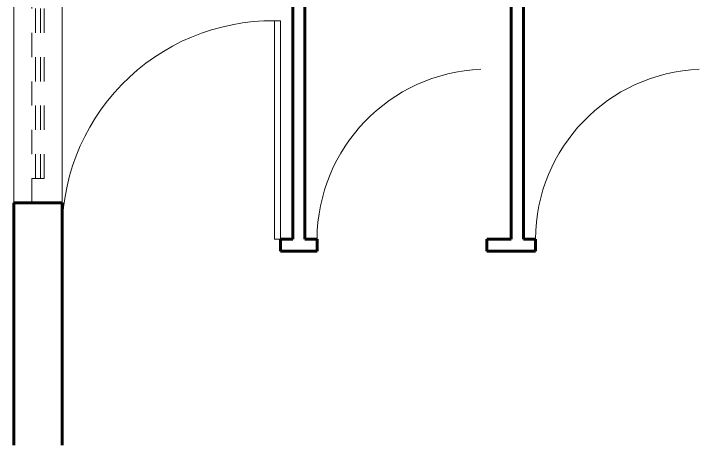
# Model space of a CAD drawing. Header units: metres. Extents: x 78 to 178, y -74 to 157.
# Drawn here: x 117.458 to 120.283, y 24.106 to 25.885 of the extents above; entities that cross this region are included whole.
import ezdxf

# ---------------------------------------------------------------- set-up
doc = ezdxf.new("R2010")
doc.units = ezdxf.units.M
doc.linetypes.add('ACAD_ISO03W100', pattern=[30, 12, -18])
for name, color, linetype, lineweight in [('envolvente', 164, 'Continuous', 60), ('puertas', 15, 'Continuous', 9), ('ventanas', 132, 'Continuous', 9)]:
    doc.layers.add(name, color=color, linetype=linetype, lineweight=lineweight)

msp = doc.modelspace()

# ---------------------------------------------------------------- linework, layer by layer
at = {"layer": 'envolvente', "lineweight": 9}
for p, q in [((117.45784, 25.10601), (117.45784, 29.10601)), ((117.65784, 26.70601), (117.65784, 25.10601))]:
    msp.add_line(p, q, dxfattribs=at)
at = {"layer": 'envolvente'}
for p, q in [((118.60784, 24.95601), (118.60784, 26.70601)), ((118.65784, 24.95601), (118.65784, 26.70601)), ((119.50784, 24.95601), (119.50784, 26.70601)), ((119.55784, 24.95601), (119.55784, 26.70601)), ((117.65784, 25.10601), (117.45784, 25.10601)), ((117.45784, 25.10601), (117.45784, 24.10601)), ((117.65784, 25.10601), (117.65784, 24.10601)), ((118.60784, 24.95601), (118.55784, 24.95601)), ((118.55784, 24.90601), (118.55784, 24.95601)), ((118.70784, 24.95601), (118.65784, 24.95601)), ((118.70784, 24.90601), (118.70784, 24.95601)), ((119.50784, 24.95601), (119.40784, 24.95601)), ((119.40784, 24.90601), (119.40784, 24.95601)), ((119.60784, 24.95601), (119.55784, 24.95601)), ((119.60784, 24.90601), (119.60784, 24.95601)), ((118.70784, 24.90601), (118.55784, 24.90601)), ((119.60784, 24.90601), (119.40784, 24.90601))]:
    msp.add_line(p, q, dxfattribs=at)
at = {"layer": 'puertas'}
msp.add_lwpolyline([(118.53284, 24.95601), (118.55784, 24.95601), (118.55784, 25.85601), (118.53284, 25.85601)], close=True, dxfattribs=at)
for centre, radius, start, end in [((118.52556, 24.98774), 0.8683, 89.51965, 182.09421), ((119.41235, 24.95211), 0.70451, 92.40017, 179.68308), ((120.31235, 24.95211), 0.70451, 92.40017, 179.68308)]:
    msp.add_arc(centre, radius, start, end, dxfattribs=at)
at = {"layer": 'ventanas', "linetype": 'ACAD_ISO03W100', "ltscale": 0.001}
for p, q in [((117.53284, 25.10601), (117.53284, 27.10601)), ((117.58284, 27.10601), (117.58284, 25.10601)), ((117.54784, 25.20601), (117.54784, 26.05601)), ((117.56784, 25.20601), (117.56784, 26.05601)), ((117.58284, 25.20601), (117.53284, 25.20601))]:
    msp.add_line(p, q, dxfattribs=at)

doc.saveas('drawing.dxf')
